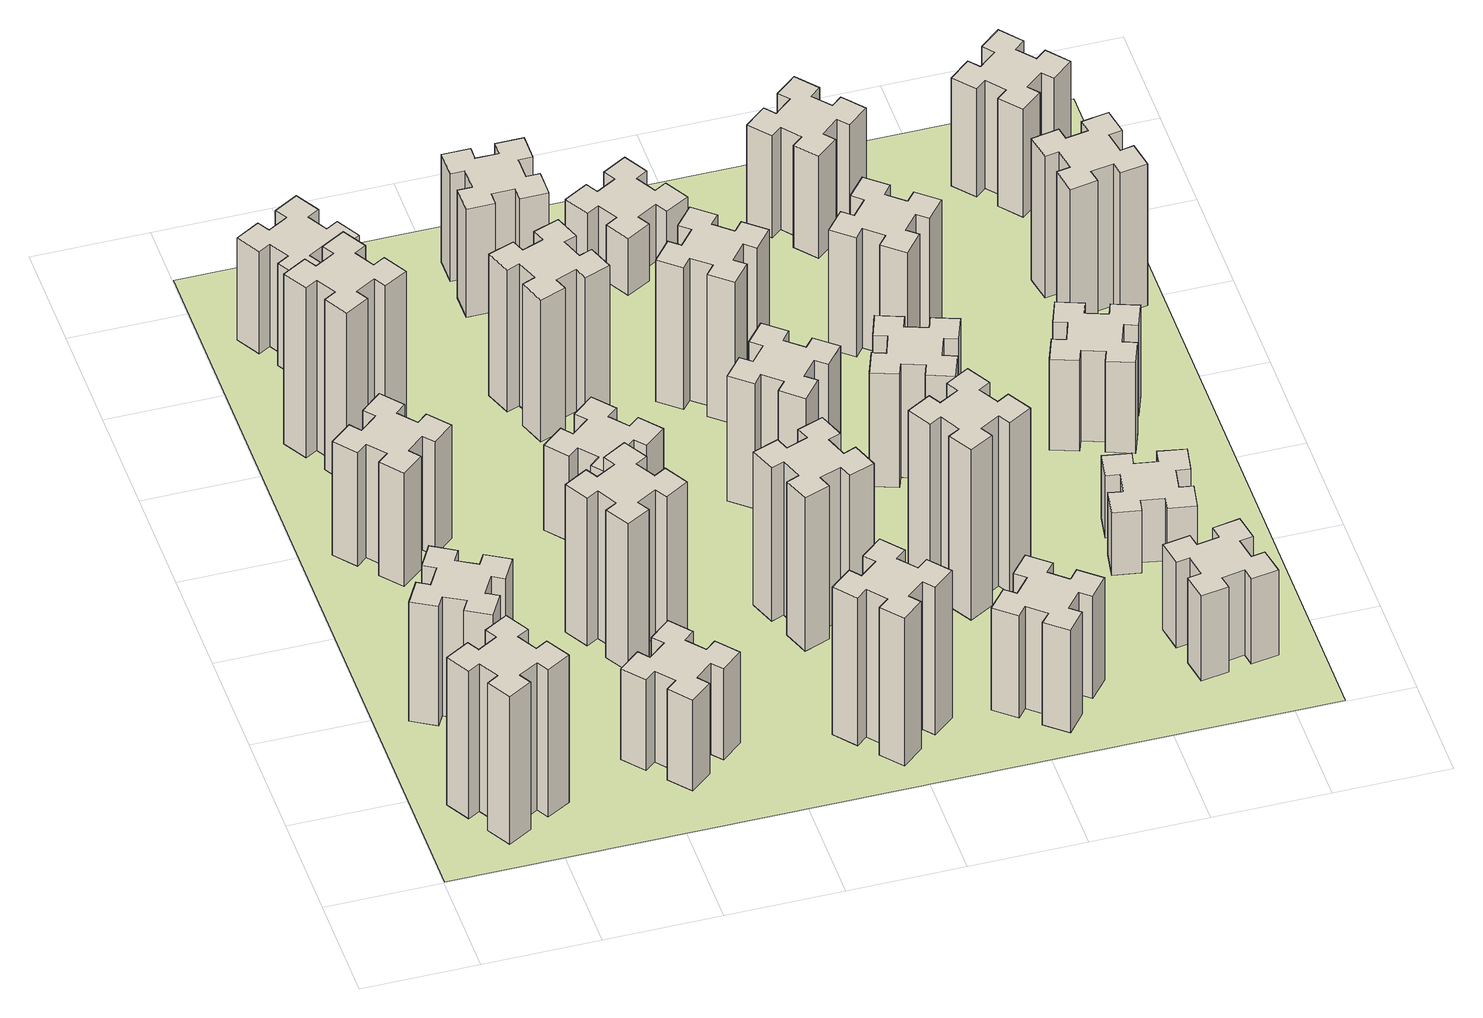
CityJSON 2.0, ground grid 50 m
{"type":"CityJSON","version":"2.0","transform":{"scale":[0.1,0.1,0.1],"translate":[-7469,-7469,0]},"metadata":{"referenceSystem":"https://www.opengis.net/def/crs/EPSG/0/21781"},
"CityObjects":{
"building1":{"type":"Building","attributes":{"class":"1000","function":"1000","usage":"1000","yearOfConstruction":2016,"roofType":"1000","measuredHeight":78,"storeysAboveGround":30,"storeysBelowGround":0},"geometry":[{"type":"Solid","lod":"1","boundaries":[[[[0,1,2,3,4,5,6,7,8,9,10,11,12,13,14,15,16,17,18,19]],[[17,16,20,21]],[[16,15,22,20]],[[15,14,23,22]],[[14,13,24,23]],[[13,12,25,24]],[[12,11,26,25]],[[11,10,27,26]],[[10,9,28,27]],[[9,8,29,28]],[[8,7,30,29]],[[7,6,31,30]],[[6,5,32,31]],[[5,4,33,32]],[[4,3,34,33]],[[3,2,35,34]],[[2,1,36,35]],[[1,0,37,36]],[[0,19,38,37]],[[19,18,39,38]],[[18,17,21,39]],[[24,25,26,27,28,29,30,31,32,33,34,35,36,37,38,39,21,20,22,23]]]]}]},
"building2":{"type":"Building","attributes":{"class":"1000","function":"1000","usage":"1000","yearOfConstruction":2016,"roofType":"1000","measuredHeight":63,"storeysAboveGround":30,"storeysBelowGround":0},"geometry":[{"type":"Solid","lod":"1","boundaries":[[[[40,41,42,43,44,45,46,47,48,49,50,51,52,53,54,55,56,57,58,59]],[[57,56,60,61]],[[56,55,62,60]],[[55,54,63,62]],[[54,53,64,63]],[[53,52,65,64]],[[52,51,66,65]],[[51,50,67,66]],[[50,49,68,67]],[[49,48,69,68]],[[48,47,70,69]],[[47,46,71,70]],[[46,45,72,71]],[[45,44,73,72]],[[44,43,74,73]],[[43,42,75,74]],[[42,41,76,75]],[[41,40,77,76]],[[40,59,78,77]],[[59,58,79,78]],[[58,57,61,79]],[[64,65,66,67,68,69,70,71,72,73,74,75,76,77,78,79,61,60,62,63]]]]}]},
"building3":{"type":"Building","attributes":{"class":"1000","function":"1000","usage":"1000","yearOfConstruction":2016,"roofType":"1000","measuredHeight":60,"storeysAboveGround":30,"storeysBelowGround":0},"geometry":[{"type":"Solid","lod":"1","boundaries":[[[[80,81,82,83,84,85,86,87,88,89,90,91,92,93,94,95,96,97,98,99]],[[97,96,100,101]],[[96,95,102,100]],[[95,94,103,102]],[[94,93,104,103]],[[93,92,105,104]],[[92,91,106,105]],[[91,90,107,106]],[[90,89,108,107]],[[89,88,109,108]],[[88,87,110,109]],[[87,86,111,110]],[[86,85,112,111]],[[85,84,113,112]],[[84,83,114,113]],[[83,82,115,114]],[[82,81,116,115]],[[81,80,117,116]],[[80,99,118,117]],[[99,98,119,118]],[[98,97,101,119]],[[104,105,106,107,108,109,110,111,112,113,114,115,116,117,118,119,101,100,102,103]]]]}]},
"building4":{"type":"Building","attributes":{"class":"1000","function":"1000","usage":"1000","yearOfConstruction":2016,"roofType":"1000","measuredHeight":90,"storeysAboveGround":30,"storeysBelowGround":0},"geometry":[{"type":"Solid","lod":"1","boundaries":[[[[120,121,122,123,124,125,126,127,128,129,130,131,132,133,134,135,136,137,138,139]],[[137,136,140,141]],[[136,135,142,140]],[[135,134,143,142]],[[134,133,144,143]],[[133,132,145,144]],[[132,131,146,145]],[[131,130,147,146]],[[130,129,148,147]],[[129,128,149,148]],[[128,127,150,149]],[[127,126,151,150]],[[126,125,152,151]],[[125,124,153,152]],[[124,123,154,153]],[[123,122,155,154]],[[122,121,156,155]],[[121,120,157,156]],[[120,139,158,157]],[[139,138,159,158]],[[138,137,141,159]],[[144,145,146,147,148,149,150,151,152,153,154,155,156,157,158,159,141,140,142,143]]]]}]},
"building5":{"type":"Building","attributes":{"class":"1000","function":"1000","usage":"1000","yearOfConstruction":2016,"roofType":"1000","measuredHeight":48,"storeysAboveGround":30,"storeysBelowGround":0},"geometry":[{"type":"Solid","lod":"1","boundaries":[[[[160,161,162,163,164,165,166,167,168,169,170,171,172,173,174,175,176,177,178,179]],[[177,176,180,181]],[[176,175,182,180]],[[175,174,183,182]],[[174,173,184,183]],[[173,172,185,184]],[[172,171,186,185]],[[171,170,187,186]],[[170,169,188,187]],[[169,168,189,188]],[[168,167,190,189]],[[167,166,191,190]],[[166,165,192,191]],[[165,164,193,192]],[[164,163,194,193]],[[163,162,195,194]],[[162,161,196,195]],[[161,160,197,196]],[[160,179,198,197]],[[179,178,199,198]],[[178,177,181,199]],[[184,185,186,187,188,189,190,191,192,193,194,195,196,197,198,199,181,180,182,183]]]]}]},
"building6":{"type":"Building","attributes":{"class":"1000","function":"1000","usage":"1000","yearOfConstruction":2016,"roofType":"1000","measuredHeight":54,"storeysAboveGround":30,"storeysBelowGround":0},"geometry":[{"type":"Solid","lod":"1","boundaries":[[[[200,201,202,203,204,205,206,207,208,209,210,211,212,213,214,215,216,217,218,219]],[[217,216,220,221]],[[216,215,222,220]],[[215,214,223,222]],[[214,213,224,223]],[[213,212,225,224]],[[212,211,226,225]],[[211,210,227,226]],[[210,209,228,227]],[[209,208,229,228]],[[208,207,230,229]],[[207,206,231,230]],[[206,205,232,231]],[[205,204,233,232]],[[204,203,234,233]],[[203,202,235,234]],[[202,201,236,235]],[[201,200,237,236]],[[200,219,238,237]],[[219,218,239,238]],[[218,217,221,239]],[[224,225,226,227,228,229,230,231,232,233,234,235,236,237,238,239,221,220,222,223]]]]}]},
"building7":{"type":"Building","attributes":{"class":"1000","function":"1000","usage":"1000","yearOfConstruction":2016,"roofType":"1000","measuredHeight":78,"storeysAboveGround":30,"storeysBelowGround":0},"geometry":[{"type":"Solid","lod":"1","boundaries":[[[[240,241,242,243,244,245,246,247,248,249,250,251,252,253,254,255,256,257,258,259]],[[257,256,260,261]],[[256,255,262,260]],[[255,254,263,262]],[[254,253,264,263]],[[253,252,265,264]],[[252,251,266,265]],[[251,250,267,266]],[[250,249,268,267]],[[249,248,269,268]],[[248,247,270,269]],[[247,246,271,270]],[[246,245,272,271]],[[245,244,273,272]],[[244,243,274,273]],[[243,242,275,274]],[[242,241,276,275]],[[241,240,277,276]],[[240,259,278,277]],[[259,258,279,278]],[[258,257,261,279]],[[264,265,266,267,268,269,270,271,272,273,274,275,276,277,278,279,261,260,262,263]]]]}]},
"building8":{"type":"Building","attributes":{"class":"1000","function":"1000","usage":"1000","yearOfConstruction":2016,"roofType":"1000","measuredHeight":45,"storeysAboveGround":30,"storeysBelowGround":0},"geometry":[{"type":"Solid","lod":"1","boundaries":[[[[280,281,282,283,284,285,286,287,288,289,290,291,292,293,294,295,296,297,298,299]],[[297,296,300,301]],[[296,295,302,300]],[[295,294,303,302]],[[294,293,304,303]],[[293,292,305,304]],[[292,291,306,305]],[[291,290,307,306]],[[290,289,308,307]],[[289,288,309,308]],[[288,287,310,309]],[[287,286,311,310]],[[286,285,312,311]],[[285,284,313,312]],[[284,283,314,313]],[[283,282,315,314]],[[282,281,316,315]],[[281,280,317,316]],[[280,299,318,317]],[[299,298,319,318]],[[298,297,301,319]],[[304,305,306,307,308,309,310,311,312,313,314,315,316,317,318,319,301,300,302,303]]]]}]},
"building9":{"type":"Building","attributes":{"class":"1000","function":"1000","usage":"1000","yearOfConstruction":2016,"roofType":"1000","measuredHeight":75,"storeysAboveGround":30,"storeysBelowGround":0},"geometry":[{"type":"Solid","lod":"1","boundaries":[[[[320,321,322,323,324,325,326,327,328,329,330,331,332,333,334,335,336,337,338,339]],[[337,336,340,341]],[[336,335,342,340]],[[335,334,343,342]],[[334,333,344,343]],[[333,332,345,344]],[[332,331,346,345]],[[331,330,347,346]],[[330,329,348,347]],[[329,328,349,348]],[[328,327,350,349]],[[327,326,351,350]],[[326,325,352,351]],[[325,324,353,352]],[[324,323,354,353]],[[323,322,355,354]],[[322,321,356,355]],[[321,320,357,356]],[[320,339,358,357]],[[339,338,359,358]],[[338,337,341,359]],[[344,345,346,347,348,349,350,351,352,353,354,355,356,357,358,359,341,340,342,343]]]]}]},
"building10":{"type":"Building","attributes":{"class":"1000","function":"1000","usage":"1000","yearOfConstruction":2016,"roofType":"1000","measuredHeight":78,"storeysAboveGround":30,"storeysBelowGround":0},"geometry":[{"type":"Solid","lod":"1","boundaries":[[[[360,361,362,363,364,365,366,367,368,369,370,371,372,373,374,375,376,377,378,379]],[[377,376,380,381]],[[376,375,382,380]],[[375,374,383,382]],[[374,373,384,383]],[[373,372,385,384]],[[372,371,386,385]],[[371,370,387,386]],[[370,369,388,387]],[[369,368,389,388]],[[368,367,390,389]],[[367,366,391,390]],[[366,365,392,391]],[[365,364,393,392]],[[364,363,394,393]],[[363,362,395,394]],[[362,361,396,395]],[[361,360,397,396]],[[360,379,398,397]],[[379,378,399,398]],[[378,377,381,399]],[[384,385,386,387,388,389,390,391,392,393,394,395,396,397,398,399,381,380,382,383]]]]}]},
"building11":{"type":"Building","attributes":{"class":"1000","function":"1000","usage":"1000","yearOfConstruction":2016,"roofType":"1000","measuredHeight":81,"storeysAboveGround":30,"storeysBelowGround":0},"geometry":[{"type":"Solid","lod":"1","boundaries":[[[[400,401,402,403,404,405,406,407,408,409,410,411,412,413,414,415,416,417,418,419]],[[417,416,420,421]],[[416,415,422,420]],[[415,414,423,422]],[[414,413,424,423]],[[413,412,425,424]],[[412,411,426,425]],[[411,410,427,426]],[[410,409,428,427]],[[409,408,429,428]],[[408,407,430,429]],[[407,406,431,430]],[[406,405,432,431]],[[405,404,433,432]],[[404,403,434,433]],[[403,402,435,434]],[[402,401,436,435]],[[401,400,437,436]],[[400,419,438,437]],[[419,418,439,438]],[[418,417,421,439]],[[424,425,426,427,428,429,430,431,432,433,434,435,436,437,438,439,421,420,422,423]]]]}]},
"building12":{"type":"Building","attributes":{"class":"1000","function":"1000","usage":"1000","yearOfConstruction":2016,"roofType":"1000","measuredHeight":57,"storeysAboveGround":30,"storeysBelowGround":0},"geometry":[{"type":"Solid","lod":"1","boundaries":[[[[440,441,442,443,444,445,446,447,448,449,450,451,452,453,454,455,456,457,458,459]],[[457,456,460,461]],[[456,455,462,460]],[[455,454,463,462]],[[454,453,464,463]],[[453,452,465,464]],[[452,451,466,465]],[[451,450,467,466]],[[450,449,468,467]],[[449,448,469,468]],[[448,447,470,469]],[[447,446,471,470]],[[446,445,472,471]],[[445,444,473,472]],[[444,443,474,473]],[[443,442,475,474]],[[442,441,476,475]],[[441,440,477,476]],[[440,459,478,477]],[[459,458,479,478]],[[458,457,461,479]],[[464,465,466,467,468,469,470,471,472,473,474,475,476,477,478,479,461,460,462,463]]]]}]},
"building13":{"type":"Building","attributes":{"class":"1000","function":"1000","usage":"1000","yearOfConstruction":2016,"roofType":"1000","measuredHeight":66,"storeysAboveGround":30,"storeysBelowGround":0},"geometry":[{"type":"Solid","lod":"1","boundaries":[[[[480,481,482,483,484,485,486,487,488,489,490,491,492,493,494,495,496,497,498,499]],[[497,496,500,501]],[[496,495,502,500]],[[495,494,503,502]],[[494,493,504,503]],[[493,492,505,504]],[[492,491,506,505]],[[491,490,507,506]],[[490,489,508,507]],[[489,488,509,508]],[[488,487,510,509]],[[487,486,511,510]],[[486,485,512,511]],[[485,484,513,512]],[[484,483,514,513]],[[483,482,515,514]],[[482,481,516,515]],[[481,480,517,516]],[[480,499,518,517]],[[499,498,519,518]],[[498,497,501,519]],[[504,505,506,507,508,509,510,511,512,513,514,515,516,517,518,519,501,500,502,503]]]]}]},
"building14":{"type":"Building","attributes":{"class":"1000","function":"1000","usage":"1000","yearOfConstruction":2016,"roofType":"1000","measuredHeight":75,"storeysAboveGround":30,"storeysBelowGround":0},"geometry":[{"type":"Solid","lod":"1","boundaries":[[[[520,521,522,523,524,525,526,527,528,529,530,531,532,533,534,535,536,537,538,539]],[[537,536,540,541]],[[536,535,542,540]],[[535,534,543,542]],[[534,533,544,543]],[[533,532,545,544]],[[532,531,546,545]],[[531,530,547,546]],[[530,529,548,547]],[[529,528,549,548]],[[528,527,550,549]],[[527,526,551,550]],[[526,525,552,551]],[[525,524,553,552]],[[524,523,554,553]],[[523,522,555,554]],[[522,521,556,555]],[[521,520,557,556]],[[520,539,558,557]],[[539,538,559,558]],[[538,537,541,559]],[[544,545,546,547,548,549,550,551,552,553,554,555,556,557,558,559,541,540,542,543]]]]}]},
"building15":{"type":"Building","attributes":{"class":"1000","function":"1000","usage":"1000","yearOfConstruction":2016,"roofType":"1000","measuredHeight":54,"storeysAboveGround":30,"storeysBelowGround":0},"geometry":[{"type":"Solid","lod":"1","boundaries":[[[[560,561,562,563,564,565,566,567,568,569,570,571,572,573,574,575,576,577,578,579]],[[577,576,580,581]],[[576,575,582,580]],[[575,574,583,582]],[[574,573,584,583]],[[573,572,585,584]],[[572,571,586,585]],[[571,570,587,586]],[[570,569,588,587]],[[569,568,589,588]],[[568,567,590,589]],[[567,566,591,590]],[[566,565,592,591]],[[565,564,593,592]],[[564,563,594,593]],[[563,562,595,594]],[[562,561,596,595]],[[561,560,597,596]],[[560,579,598,597]],[[579,578,599,598]],[[578,577,581,599]],[[584,585,586,587,588,589,590,591,592,593,594,595,596,597,598,599,581,580,582,583]]]]}]},
"building16":{"type":"Building","attributes":{"class":"1000","function":"1000","usage":"1000","yearOfConstruction":2016,"roofType":"1000","measuredHeight":30,"storeysAboveGround":30,"storeysBelowGround":0},"geometry":[{"type":"Solid","lod":"1","boundaries":[[[[600,601,602,603,604,605,606,607,608,609,610,611,612,613,614,615,616,617,618,619]],[[617,616,620,621]],[[616,615,622,620]],[[615,614,623,622]],[[614,613,624,623]],[[613,612,625,624]],[[612,611,626,625]],[[611,610,627,626]],[[610,609,628,627]],[[609,608,629,628]],[[608,607,630,629]],[[607,606,631,630]],[[606,605,632,631]],[[605,604,633,632]],[[604,603,634,633]],[[603,602,635,634]],[[602,601,636,635]],[[601,600,637,636]],[[600,619,638,637]],[[619,618,639,638]],[[618,617,621,639]],[[624,625,626,627,628,629,630,631,632,633,634,635,636,637,638,639,621,620,622,623]]]]}]},
"building17":{"type":"Building","attributes":{"class":"1000","function":"1000","usage":"1000","yearOfConstruction":2016,"roofType":"1000","measuredHeight":90,"storeysAboveGround":30,"storeysBelowGround":0},"geometry":[{"type":"Solid","lod":"1","boundaries":[[[[640,641,642,643,644,645,646,647,648,649,650,651,652,653,654,655,656,657,658,659]],[[657,656,660,661]],[[656,655,662,660]],[[655,654,663,662]],[[654,653,664,663]],[[653,652,665,664]],[[652,651,666,665]],[[651,650,667,666]],[[650,649,668,667]],[[649,648,669,668]],[[648,647,670,669]],[[647,646,671,670]],[[646,645,672,671]],[[645,644,673,672]],[[644,643,674,673]],[[643,642,675,674]],[[642,641,676,675]],[[641,640,677,676]],[[640,659,678,677]],[[659,658,679,678]],[[658,657,661,679]],[[664,665,666,667,668,669,670,671,672,673,674,675,676,677,678,679,661,660,662,663]]]]}]},
"building18":{"type":"Building","attributes":{"class":"1000","function":"1000","usage":"1000","yearOfConstruction":2016,"roofType":"1000","measuredHeight":60,"storeysAboveGround":30,"storeysBelowGround":0},"geometry":[{"type":"Solid","lod":"1","boundaries":[[[[680,681,682,683,684,685,686,687,688,689,690,691,692,693,694,695,696,697,698,699]],[[697,696,700,701]],[[696,695,702,700]],[[695,694,703,702]],[[694,693,704,703]],[[693,692,705,704]],[[692,691,706,705]],[[691,690,707,706]],[[690,689,708,707]],[[689,688,709,708]],[[688,687,710,709]],[[687,686,711,710]],[[686,685,712,711]],[[685,684,713,712]],[[684,683,714,713]],[[683,682,715,714]],[[682,681,716,715]],[[681,680,717,716]],[[680,699,718,717]],[[699,698,719,718]],[[698,697,701,719]],[[704,705,706,707,708,709,710,711,712,713,714,715,716,717,718,719,701,700,702,703]]]]}]},
"building19":{"type":"Building","attributes":{"class":"1000","function":"1000","usage":"1000","yearOfConstruction":2016,"roofType":"1000","measuredHeight":63,"storeysAboveGround":30,"storeysBelowGround":0},"geometry":[{"type":"Solid","lod":"1","boundaries":[[[[720,721,722,723,724,725,726,727,728,729,730,731,732,733,734,735,736,737,738,739]],[[737,736,740,741]],[[736,735,742,740]],[[735,734,743,742]],[[734,733,744,743]],[[733,732,745,744]],[[732,731,746,745]],[[731,730,747,746]],[[730,729,748,747]],[[729,728,749,748]],[[728,727,750,749]],[[727,726,751,750]],[[726,725,752,751]],[[725,724,753,752]],[[724,723,754,753]],[[723,722,755,754]],[[722,721,756,755]],[[721,720,757,756]],[[720,739,758,757]],[[739,738,759,758]],[[738,737,741,759]],[[744,745,746,747,748,749,750,751,752,753,754,755,756,757,758,759,741,740,742,743]]]]}]},
"building20":{"type":"Building","attributes":{"class":"1000","function":"1000","usage":"1000","yearOfConstruction":2016,"roofType":"1000","measuredHeight":45,"storeysAboveGround":30,"storeysBelowGround":0},"geometry":[{"type":"Solid","lod":"1","boundaries":[[[[760,761,762,763,764,765,766,767,768,769,770,771,772,773,774,775,776,777,778,779]],[[777,776,780,781]],[[776,775,782,780]],[[775,774,783,782]],[[774,773,784,783]],[[773,772,785,784]],[[772,771,786,785]],[[771,770,787,786]],[[770,769,788,787]],[[769,768,789,788]],[[768,767,790,789]],[[767,766,791,790]],[[766,765,792,791]],[[765,764,793,792]],[[764,763,794,793]],[[763,762,795,794]],[[762,761,796,795]],[[761,760,797,796]],[[760,779,798,797]],[[779,778,799,798]],[[778,777,781,799]],[[784,785,786,787,788,789,790,791,792,793,794,795,796,797,798,799,781,780,782,783]]]]}]},
"building21":{"type":"Building","attributes":{"class":"1000","function":"1000","usage":"1000","yearOfConstruction":2016,"roofType":"1000","measuredHeight":54,"storeysAboveGround":30,"storeysBelowGround":0},"geometry":[{"type":"Solid","lod":"1","boundaries":[[[[800,801,802,803,804,805,806,807,808,809,810,811,812,813,814,815,816,817,818,819]],[[817,816,820,821]],[[816,815,822,820]],[[815,814,823,822]],[[814,813,824,823]],[[813,812,825,824]],[[812,811,826,825]],[[811,810,827,826]],[[810,809,828,827]],[[809,808,829,828]],[[808,807,830,829]],[[807,806,831,830]],[[806,805,832,831]],[[805,804,833,832]],[[804,803,834,833]],[[803,802,835,834]],[[802,801,836,835]],[[801,800,837,836]],[[800,819,838,837]],[[819,818,839,838]],[[818,817,821,839]],[[824,825,826,827,828,829,830,831,832,833,834,835,836,837,838,839,821,820,822,823]]]]}]},
"building22":{"type":"Building","attributes":{"class":"1000","function":"1000","usage":"1000","yearOfConstruction":2016,"roofType":"1000","measuredHeight":33,"storeysAboveGround":30,"storeysBelowGround":0},"geometry":[{"type":"Solid","lod":"1","boundaries":[[[[840,841,842,843,844,845,846,847,848,849,850,851,852,853,854,855,856,857,858,859]],[[857,856,860,861]],[[856,855,862,860]],[[855,854,863,862]],[[854,853,864,863]],[[853,852,865,864]],[[852,851,866,865]],[[851,850,867,866]],[[850,849,868,867]],[[849,848,869,868]],[[848,847,870,869]],[[847,846,871,870]],[[846,845,872,871]],[[845,844,873,872]],[[844,843,874,873]],[[843,842,875,874]],[[842,841,876,875]],[[841,840,877,876]],[[840,859,878,877]],[[859,858,879,878]],[[858,857,861,879]],[[864,865,866,867,868,869,870,871,872,873,874,875,876,877,878,879,861,860,862,863]]]]}]},
"building23":{"type":"Building","attributes":{"class":"1000","function":"1000","usage":"1000","yearOfConstruction":2016,"roofType":"1000","measuredHeight":48,"storeysAboveGround":30,"storeysBelowGround":0},"geometry":[{"type":"Solid","lod":"1","boundaries":[[[[880,881,882,883,884,885,886,887,888,889,890,891,892,893,894,895,896,897,898,899]],[[897,896,900,901]],[[896,895,902,900]],[[895,894,903,902]],[[894,893,904,903]],[[893,892,905,904]],[[892,891,906,905]],[[891,890,907,906]],[[890,889,908,907]],[[889,888,909,908]],[[888,887,910,909]],[[887,886,911,910]],[[886,885,912,911]],[[885,884,913,912]],[[884,883,914,913]],[[883,882,915,914]],[[882,881,916,915]],[[881,880,917,916]],[[880,899,918,917]],[[899,898,919,918]],[[898,897,901,919]],[[904,905,906,907,908,909,910,911,912,913,914,915,916,917,918,919,901,900,902,903]]]]}]},
"building24":{"type":"Building","attributes":{"class":"1000","function":"1000","usage":"1000","yearOfConstruction":2016,"roofType":"1000","measuredHeight":75,"storeysAboveGround":30,"storeysBelowGround":0},"geometry":[{"type":"Solid","lod":"1","boundaries":[[[[920,921,922,923,924,925,926,927,928,929,930,931,932,933,934,935,936,937,938,939]],[[937,936,940,941]],[[936,935,942,940]],[[935,934,943,942]],[[934,933,944,943]],[[933,932,945,944]],[[932,931,946,945]],[[931,930,947,946]],[[930,929,948,947]],[[929,928,949,948]],[[928,927,950,949]],[[927,926,951,950]],[[926,925,952,951]],[[925,924,953,952]],[[924,923,954,953]],[[923,922,955,954]],[[922,921,956,955]],[[921,920,957,956]],[[920,939,958,957]],[[939,938,959,958]],[[938,937,941,959]],[[944,945,946,947,948,949,950,951,952,953,954,955,956,957,958,959,941,940,942,943]]]]}]},
"building25":{"type":"Building","attributes":{"class":"1000","function":"1000","usage":"1000","yearOfConstruction":2016,"roofType":"1000","measuredHeight":57,"storeysAboveGround":30,"storeysBelowGround":0},"geometry":[{"type":"Solid","lod":"1","boundaries":[[[[960,961,962,963,964,965,966,967,968,969,970,971,972,973,974,975,976,977,978,979]],[[977,976,980,981]],[[976,975,982,980]],[[975,974,983,982]],[[974,973,984,983]],[[973,972,985,984]],[[972,971,986,985]],[[971,970,987,986]],[[970,969,988,987]],[[969,968,989,988]],[[968,967,990,989]],[[967,966,991,990]],[[966,965,992,991]],[[965,964,993,992]],[[964,963,994,993]],[[963,962,995,994]],[[962,961,996,995]],[[961,960,997,996]],[[960,979,998,997]],[[979,978,999,998]],[[978,977,981,999]],[[984,985,986,987,988,989,990,991,992,993,994,995,996,997,998,999,981,980,982,983]]]]}]},
"landuse1":{"type":"LandUse","attributes":{"name":"plot1","function":"1010"},"geometry":[{"type":"MultiSurface","lod":"1","boundaries":[[[1000,1001,1002,1003]]]}]}
},
"vertices":[
[364,496,0],[277,446,0],[247,498,0],[143,438,0],[203,334,0],[255,364,0],[305,277,0],[253,247,0],[313,143,0],[417,203,0],[387,255,0],[474,305,0],[504,253,0],[608,313,0],[548,417,0],[496,387,0],[446,474,0],[498,504,0],[438,608,0],[334,548,0],[446,474,780],[498,504,780],[496,387,780],[548,417,780],[608,313,780],[504,253,780],[474,305,780],[387,255,780],[417,203,780],[313,143,780],[253,247,780],[305,277,780],[255,364,780],[203,334,780],[143,438,780],[247,498,780],[277,446,780],[364,496,780],[334,548,780],[438,608,780],
[474,1086,0],[387,1136,0],[417,1188,0],[313,1248,0],[253,1144,0],[305,1114,0],[255,1027,0],[203,1057,0],[143,953,0],[247,893,0],[277,945,0],[364,895,0],[334,843,0],[438,783,0],[498,887,0],[446,917,0],[496,1004,0],[548,974,0],[608,1078,0],[504,1138,0],[496,1004,630],[548,974,630],[446,917,630],[498,887,630],[438,783,630],[334,843,630],[364,895,630],[277,945,630],[247,893,630],[143,953,630],[203,1057,630],[255,1027,630],[305,1114,630],[253,1144,630],[313,1248,630],[417,1188,630],[387,1136,630],[474,1086,630],[504,1138,630],[608,1078,630],
[492,1988,0],[427,2064,0],[473,2103,0],[396,2195,0],[304,2118,0],[343,2072,0],[266,2007,0],[228,2053,0],[136,1976,0],[213,1884,0],[259,1923,0],[323,1846,0],[277,1808,0],[354,1716,0],[446,1793,0],[408,1839,0],[484,1903,0],[523,1857,0],[615,1934,0],[538,2026,0],[484,1903,600],[523,1857,600],[408,1839,600],[446,1793,600],[354,1716,600],[277,1808,600],[323,1846,600],[259,1923,600],[213,1884,600],[136,1976,600],[228,2053,600],[266,2007,600],[343,2072,600],[304,2118,600],[396,2195,600],[473,2103,600],[427,2064,600],[492,1988,600],[538,2026,600],[615,1934,600],
[255,2584,0],[305,2497,0],[253,2467,0],[313,2363,0],[417,2423,0],[387,2475,0],[474,2525,0],[504,2473,0],[608,2533,0],[548,2637,0],[496,2607,0],[446,2694,0],[498,2724,0],[438,2828,0],[334,2768,0],[364,2716,0],[277,2666,0],[247,2718,0],[143,2658,0],[203,2554,0],[277,2666,900],[247,2718,900],[364,2716,900],[334,2768,900],[438,2828,900],[498,2724,900],[446,2694,900],[496,2607,900],[548,2637,900],[608,2533,900],[504,2473,900],[474,2525,900],[387,2475,900],[417,2423,900],[313,2363,900],[253,2467,900],[305,2497,900],[255,2584,900],[203,2554,900],[143,2658,900],
[1232,508,0],[1167,584,0],[1213,623,0],[1136,715,0],[1044,638,0],[1083,592,0],[1006,527,0],[968,573,0],[876,496,0],[953,404,0],[999,443,0],[1063,366,0],[1017,328,0],[1094,236,0],[1186,313,0],[1148,359,0],[1224,423,0],[1263,377,0],[1355,454,0],[1278,546,0],[1224,423,480],[1263,377,480],[1148,359,480],[1186,313,480],[1094,236,480],[1017,328,480],[1063,366,480],[999,443,480],[953,404,480],[876,496,480],[968,573,480],[1006,527,480],[1083,592,480],[1044,638,480],[1136,715,480],[1213,623,480],[1167,584,480],[1232,508,480],[1278,546,480],[1355,454,480],
[364,3356,0],[277,3306,0],[247,3358,0],[143,3298,0],[203,3194,0],[255,3224,0],[305,3137,0],[253,3107,0],[313,3003,0],[417,3063,0],[387,3115,0],[474,3165,0],[504,3113,0],[608,3173,0],[548,3277,0],[496,3247,0],[446,3334,0],[498,3364,0],[438,3468,0],[334,3408,0],[446,3334,540],[498,3364,540],[496,3247,540],[548,3277,540],[608,3173,540],[504,3113,540],[474,3165,540],[387,3115,540],[417,3063,540],[313,3003,540],[253,3107,540],[305,3137,540],[255,3224,540],[203,3194,540],[143,3298,540],[247,3358,540],[277,3306,540],[364,3356,540],[334,3408,540],[438,3468,540],
[1236,1227,0],[1186,1314,0],[1238,1344,0],[1178,1448,0],[1074,1388,0],[1104,1336,0],[1017,1286,0],[987,1338,0],[883,1278,0],[943,1174,0],[995,1204,0],[1045,1117,0],[993,1087,0],[1053,983,0],[1157,1043,0],[1127,1095,0],[1214,1145,0],[1244,1093,0],[1348,1153,0],[1288,1257,0],[1214,1145,780],[1244,1093,780],[1127,1095,780],[1157,1043,780],[1053,983,780],[993,1087,780],[1045,1117,780],[995,1204,780],[943,1174,780],[883,1278,780],[987,1338,780],[1017,1286,780],[1104,1336,780],[1074,1388,780],[1178,1448,780],[1238,1344,780],[1186,1314,780],[1236,1227,780],[1288,1257,780],[1348,1153,780],
[1099,1823,0],[1163,1746,0],[1117,1708,0],[1194,1616,0],[1286,1693,0],[1248,1739,0],[1324,1803,0],[1363,1757,0],[1455,1834,0],[1378,1926,0],[1332,1888,0],[1267,1964,0],[1313,2003,0],[1236,2095,0],[1144,2018,0],[1183,1972,0],[1106,1907,0],[1068,1953,0],[976,1876,0],[1053,1784,0],[1106,1907,450],[1068,1953,450],[1183,1972,450],[1144,2018,450],[1236,2095,450],[1313,2003,450],[1267,1964,450],[1332,1888,450],[1378,1926,450],[1455,1834,450],[1363,1757,450],[1324,1803,450],[1248,1739,450],[1286,1693,450],[1194,1616,450],[1117,1708,450],[1163,1746,450],[1099,1823,450],[1053,1784,450],[976,1876,450],
[1225,2716,0],[1131,2682,0],[1110,2738,0],[997,2697,0],[1039,2584,0],[1095,2605,0],[1129,2511,0],[1073,2490,0],[1114,2377,0],[1227,2419,0],[1206,2475,0],[1300,2509,0],[1320,2453,0],[1433,2494,0],[1392,2607,0],[1336,2586,0],[1302,2680,0],[1358,2700,0],[1317,2813,0],[1204,2772,0],[1302,2680,750],[1358,2700,750],[1336,2586,750],[1392,2607,750],[1433,2494,750],[1320,2453,750],[1300,2509,750],[1206,2475,750],[1227,2419,750],[1114,2377,750],[1073,2490,750],[1129,2511,750],[1095,2605,750],[1039,2584,750],[997,2697,750],[1110,2738,750],[1131,2682,750],[1225,2716,750],[1204,2772,750],[1317,2813,750],
[2072,408,0],[2007,484,0],[2053,523,0],[1976,615,0],[1884,538,0],[1923,492,0],[1846,427,0],[1808,473,0],[1716,396,0],[1793,304,0],[1839,343,0],[1903,266,0],[1857,228,0],[1934,136,0],[2026,213,0],[1988,259,0],[2064,323,0],[2103,277,0],[2195,354,0],[2118,446,0],[2064,323,780],[2103,277,780],[1988,259,780],[2026,213,780],[1934,136,780],[1857,228,780],[1903,266,780],[1839,343,780],[1793,304,780],[1716,396,780],[1808,473,780],[1846,427,780],[1923,492,780],[1884,538,780],[1976,615,780],[2053,523,780],[2007,484,780],[2072,408,780],[2118,446,780],[2195,354,780],
[1865,1236,0],[1771,1202,0],[1750,1258,0],[1637,1217,0],[1679,1104,0],[1735,1125,0],[1769,1031,0],[1713,1010,0],[1754,897,0],[1867,939,0],[1846,995,0],[1940,1029,0],[1960,973,0],[2073,1014,0],[2032,1127,0],[1976,1106,0],[1942,1200,0],[1998,1220,0],[1957,1333,0],[1844,1292,0],[1942,1200,810],[1998,1220,810],[1976,1106,810],[2032,1127,810],[2073,1014,810],[1960,973,810],[1940,1029,810],[1846,995,810],[1867,939,810],[1754,897,810],[1713,1010,810],[1769,1031,810],[1735,1125,810],[1679,1104,810],[1637,1217,810],[1750,1258,810],[1771,1202,810],[1865,1236,810],[1844,1292,810],[1957,1333,810],
[1265,3445,0],[1165,3445,0],[1165,3505,0],[1045,3505,0],[1045,3385,0],[1105,3385,0],[1105,3285,0],[1045,3285,0],[1045,3165,0],[1165,3165,0],[1165,3225,0],[1265,3225,0],[1265,3165,0],[1385,3165,0],[1385,3285,0],[1325,3285,0],[1325,3385,0],[1385,3385,0],[1385,3505,0],[1265,3505,0],[1325,3385,570],[1385,3385,570],[1325,3285,570],[1385,3285,570],[1385,3165,570],[1265,3165,570],[1265,3225,570],[1165,3225,570],[1165,3165,570],[1045,3165,570],[1045,3285,570],[1105,3285,570],[1105,3385,570],[1045,3385,570],[1045,3505,570],[1165,3505,570],[1165,3445,570],[1265,3445,570],[1265,3505,570],[1385,3505,570],
[2007,1746,0],[2072,1823,0],[2118,1784,0],[2195,1876,0],[2103,1953,0],[2064,1907,0],[1988,1972,0],[2026,2018,0],[1934,2095,0],[1857,2003,0],[1903,1964,0],[1839,1888,0],[1793,1926,0],[1716,1834,0],[1808,1757,0],[1846,1803,0],[1923,1739,0],[1884,1693,0],[1976,1616,0],[2053,1708,0],[1923,1739,660],[1884,1693,660],[1846,1803,660],[1808,1757,660],[1716,1834,660],[1793,1926,660],[1839,1888,660],[1903,1964,660],[1857,2003,660],[1934,2095,660],[2026,2018,660],[1988,1972,660],[2064,1907,660],[2103,1953,660],[2195,1876,660],[2118,1784,660],[2072,1823,660],[2007,1746,660],[2053,1708,660],[1976,1616,660],
[1964,2547,0],[1888,2612,0],[1926,2658,0],[1834,2735,0],[1757,2643,0],[1803,2604,0],[1739,2528,0],[1693,2566,0],[1616,2474,0],[1708,2397,0],[1746,2443,0],[1823,2379,0],[1784,2333,0],[1876,2256,0],[1953,2348,0],[1907,2386,0],[1972,2463,0],[2018,2424,0],[2095,2516,0],[2003,2593,0],[1972,2463,750],[2018,2424,750],[1907,2386,750],[1953,2348,750],[1876,2256,750],[1784,2333,750],[1823,2379,750],[1746,2443,750],[1708,2397,750],[1616,2474,750],[1693,2566,750],[1739,2528,750],[1803,2604,750],[1757,2643,750],[1834,2735,750],[1926,2658,750],[1888,2612,750],[1964,2547,750],[2003,2593,750],[2095,2516,750],
[2543,484,0],[2479,408,0],[2433,446,0],[2356,354,0],[2448,277,0],[2486,323,0],[2563,259,0],[2524,213,0],[2616,136,0],[2693,228,0],[2647,266,0],[2712,343,0],[2758,304,0],[2835,396,0],[2743,473,0],[2704,427,0],[2628,492,0],[2666,538,0],[2574,615,0],[2497,523,0],[2628,492,540],[2666,538,540],[2704,427,540],[2743,473,540],[2835,396,540],[2758,304,540],[2712,343,540],[2647,266,540],[2693,228,540],[2616,136,540],[2524,213,540],[2563,259,540],[2486,323,540],[2448,277,540],[2356,354,540],[2433,446,540],[2479,408,540],[2543,484,540],[2497,523,540],[2574,615,540],
[1635,3324,0],[1685,3237,0],[1633,3207,0],[1693,3103,0],[1797,3163,0],[1767,3215,0],[1854,3265,0],[1884,3213,0],[1988,3273,0],[1928,3377,0],[1876,3347,0],[1826,3434,0],[1878,3464,0],[1818,3568,0],[1714,3508,0],[1744,3456,0],[1657,3406,0],[1627,3458,0],[1523,3398,0],[1583,3294,0],[1657,3406,300],[1627,3458,300],[1744,3456,300],[1714,3508,300],[1818,3568,300],[1878,3464,300],[1826,3434,300],[1876,3347,300],[1928,3377,300],[1988,3273,300],[1884,3213,300],[1854,3265,300],[1767,3215,300],[1797,3163,300],[1693,3103,300],[1633,3207,300],[1685,3237,300],[1635,3324,300],[1583,3294,300],[1523,3398,300],
[2484,1236,0],[2397,1186,0],[2367,1238,0],[2263,1178,0],[2323,1074,0],[2375,1104,0],[2425,1017,0],[2373,987,0],[2433,883,0],[2537,943,0],[2507,995,0],[2594,1045,0],[2624,993,0],[2728,1053,0],[2668,1157,0],[2616,1127,0],[2566,1214,0],[2618,1244,0],[2558,1348,0],[2454,1288,0],[2566,1214,900],[2618,1244,900],[2616,1127,900],[2668,1157,900],[2728,1053,900],[2624,993,900],[2594,1045,900],[2507,995,900],[2537,943,900],[2433,883,900],[2373,987,900],[2425,1017,900],[2375,1104,900],[2323,1074,900],[2263,1178,900],[2367,1238,900],[2397,1186,900],[2484,1236,900],[2454,1288,900],[2558,1348,900],
[2582,1771,0],[2616,1865,0],[2672,1844,0],[2713,1957,0],[2600,1998,0],[2580,1942,0],[2486,1976,0],[2507,2032,0],[2394,2073,0],[2353,1960,0],[2409,1940,0],[2375,1846,0],[2319,1867,0],[2277,1754,0],[2390,1713,0],[2411,1769,0],[2505,1735,0],[2484,1679,0],[2597,1637,0],[2638,1750,0],[2505,1735,600],[2484,1679,600],[2411,1769,600],[2390,1713,600],[2277,1754,600],[2319,1867,600],[2375,1846,600],[2409,1940,600],[2353,1960,600],[2394,2073,600],[2507,2032,600],[2486,1976,600],[2580,1942,600],[2600,1998,600],[2713,1957,600],[2672,1844,600],[2616,1865,600],[2582,1771,600],[2638,1750,600],[2597,1637,600],
[2704,2647,0],[2628,2712,0],[2666,2758,0],[2574,2835,0],[2497,2743,0],[2543,2704,0],[2479,2628,0],[2433,2666,0],[2356,2574,0],[2448,2497,0],[2486,2543,0],[2563,2479,0],[2524,2433,0],[2616,2356,0],[2693,2448,0],[2647,2486,0],[2712,2563,0],[2758,2524,0],[2835,2616,0],[2743,2693,0],[2712,2563,630],[2758,2524,630],[2647,2486,630],[2693,2448,630],[2616,2356,630],[2524,2433,630],[2563,2479,630],[2486,2543,630],[2448,2497,630],[2356,2574,630],[2433,2666,630],[2479,2628,630],[2543,2704,630],[2497,2743,630],[2574,2835,630],[2666,2758,630],[2628,2712,630],[2704,2647,630],[2743,2693,630],[2835,2616,630],
[3305,358,0],[3404,376,0],[3414,317,0],[3532,337,0],[3511,456,0],[3452,445,0],[3435,544,0],[3494,554,0],[3473,672,0],[3355,651,0],[3365,592,0],[3267,575,0],[3257,634,0],[3138,613,0],[3159,495,0],[3218,505,0],[3236,407,0],[3177,397,0],[3197,278,0],[3316,299,0],[3236,407,450],[3177,397,450],[3218,505,450],[3159,495,450],[3138,613,450],[3257,634,450],[3267,575,450],[3365,592,450],[3355,651,450],[3473,672,450],[3494,554,450],[3435,544,450],[3452,445,450],[3511,456,450],[3532,337,450],[3414,317,450],[3404,376,450],[3305,358,450],[3316,299,450],[3197,278,450],
[2528,3219,0],[2604,3283,0],[2643,3237,0],[2735,3314,0],[2658,3406,0],[2612,3368,0],[2547,3444,0],[2593,3483,0],[2516,3575,0],[2424,3498,0],[2463,3452,0],[2386,3387,0],[2348,3433,0],[2256,3356,0],[2333,3264,0],[2379,3303,0],[2443,3226,0],[2397,3188,0],[2474,3096,0],[2566,3173,0],[2443,3226,540],[2397,3188,540],[2379,3303,540],[2333,3264,540],[2256,3356,540],[2348,3433,540],[2386,3387,540],[2463,3452,540],[2424,3498,540],[2516,3575,540],[2593,3483,540],[2547,3444,540],[2612,3368,540],[2658,3406,540],[2735,3314,540],[2643,3237,540],[2604,3283,540],[2528,3219,540],[2566,3173,540],[2474,3096,540],
[3167,1016,0],[3265,998,0],[3255,939,0],[3373,918,0],[3394,1037,0],[3335,1047,0],[3352,1145,0],[3411,1135,0],[3432,1253,0],[3314,1274,0],[3304,1215,0],[3205,1232,0],[3216,1291,0],[3097,1312,0],[3077,1194,0],[3136,1184,0],[3118,1085,0],[3059,1096,0],[3038,977,0],[3157,957,0],[3118,1085,330],[3059,1096,330],[3136,1184,330],[3077,1194,330],[3097,1312,330],[3216,1291,330],[3205,1232,330],[3304,1215,330],[3314,1274,330],[3432,1253,330],[3411,1135,330],[3352,1145,330],[3335,1047,330],[3394,1037,330],[3373,918,330],[3255,939,330],[3265,998,330],[3167,1016,330],[3157,957,330],[3038,977,330],
[3320,1942,0],[3226,1976,0],[3247,2032,0],[3134,2073,0],[3093,1960,0],[3149,1940,0],[3115,1846,0],[3059,1867,0],[3017,1754,0],[3130,1713,0],[3151,1769,0],[3245,1735,0],[3224,1679,0],[3337,1637,0],[3378,1750,0],[3322,1771,0],[3356,1865,0],[3412,1844,0],[3453,1957,0],[3340,1998,0],[3356,1865,480],[3412,1844,480],[3322,1771,480],[3378,1750,480],[3337,1637,480],[3224,1679,480],[3245,1735,480],[3151,1769,480],[3130,1713,480],[3017,1754,480],[3059,1867,480],[3115,1846,480],[3149,1940,480],[3093,1960,480],[3134,2073,480],[3247,2032,480],[3226,1976,480],[3320,1942,480],[3340,1998,480],[3453,1957,480],
[3318,2625,0],[3336,2527,0],[3277,2517,0],[3297,2398,0],[3416,2419,0],[3405,2478,0],[3504,2496,0],[3514,2437,0],[3632,2457,0],[3611,2576,0],[3552,2565,0],[3535,2664,0],[3594,2674,0],[3573,2792,0],[3455,2771,0],[3465,2712,0],[3367,2695,0],[3357,2754,0],[3238,2733,0],[3259,2615,0],[3367,2695,750],[3357,2754,750],[3465,2712,750],[3455,2771,750],[3573,2792,750],[3594,2674,750],[3535,2664,750],[3552,2565,750],[3611,2576,750],[3632,2457,750],[3514,2437,750],[3504,2496,750],[3405,2478,750],[3416,2419,750],[3297,2398,750],[3277,2517,750],[3336,2527,750],[3318,2625,750],[3259,2615,750],[3238,2733,750],
[3303,3452,0],[3226,3387,0],[3188,3433,0],[3096,3356,0],[3173,3264,0],[3219,3303,0],[3283,3226,0],[3237,3188,0],[3314,3096,0],[3406,3173,0],[3368,3219,0],[3444,3283,0],[3483,3237,0],[3575,3314,0],[3498,3406,0],[3452,3368,0],[3387,3444,0],[3433,3483,0],[3356,3575,0],[3264,3498,0],[3387,3444,570],[3433,3483,570],[3452,3368,570],[3498,3406,570],[3575,3314,570],[3483,3237,570],[3444,3283,570],[3368,3219,570],[3406,3173,570],[3314,3096,570],[3237,3188,570],[3283,3226,570],[3219,3303,570],[3173,3264,570],[3096,3356,570],[3188,3433,570],[3226,3387,570],[3303,3452,570],[3264,3498,570],[3356,3575,570],
[5,3705,0],[3705,3705,0],[3705,5,0],[5,5,0]
]}
